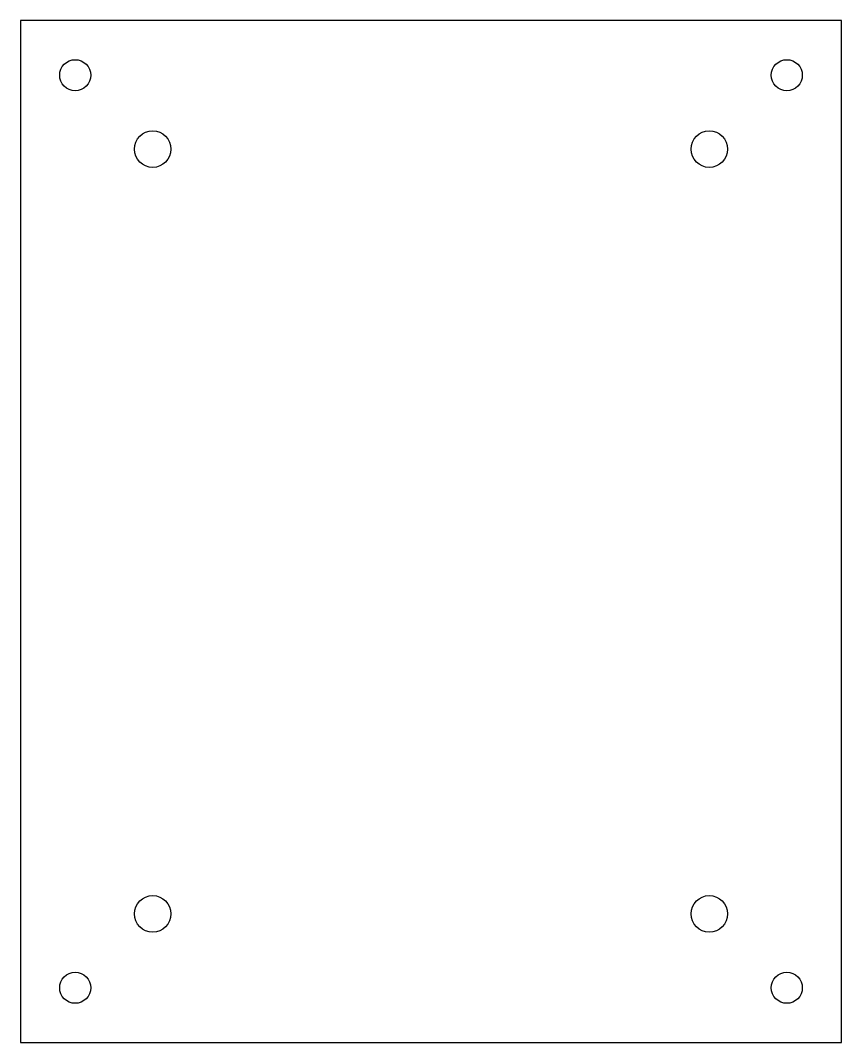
# Model space of a CAD drawing. Header units: millimetres. Extents: x -272 to -182, y 40 to 152.
import ezdxf

# ---------------------------------------------------------------- set-up
doc = ezdxf.new("R2010")
doc.units = ezdxf.units.MM
doc.layers.get('0').update_dxf_attribs({"linetype": 'CONTINUOUS'})

msp = doc.modelspace()

# ---------------------------------------------------------------- linework, layer by layer
msp.add_lwpolyline([(-272, 40), (-182, 40), (-182, 152), (-272, 152)], close=True)
for centre, radius in [((-266, 146), 1.7), ((-188, 146), 1.7), ((-257.5, 137.9), 2), ((-196.5, 137.9), 2), ((-257.5, 54.1), 2), ((-196.5, 54.1), 2), ((-266, 46), 1.7), ((-188, 46), 1.7)]:
    msp.add_circle(centre, radius)

doc.saveas('drawing.dxf')
